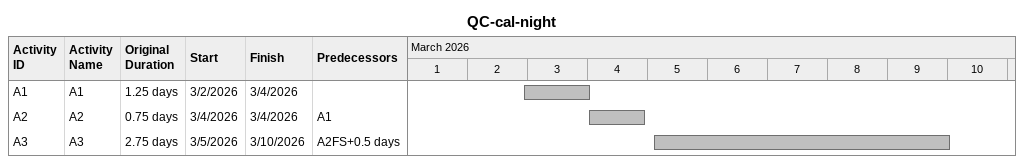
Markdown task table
QC-cal-night

| ID | Task | Original duration | Start | Finish | Predecessors |
|---|---|---|---|---|---|
| A1 | A1 | 1.25d | 2026-03-02 | 2026-03-04 |  |
| A2 | A2 | 0.75d | 2026-03-04 | 2026-03-04 | A1 |
| A3 | A3 | 2.75d | 2026-03-05 | 2026-03-10 | A2FS+0.5d |
